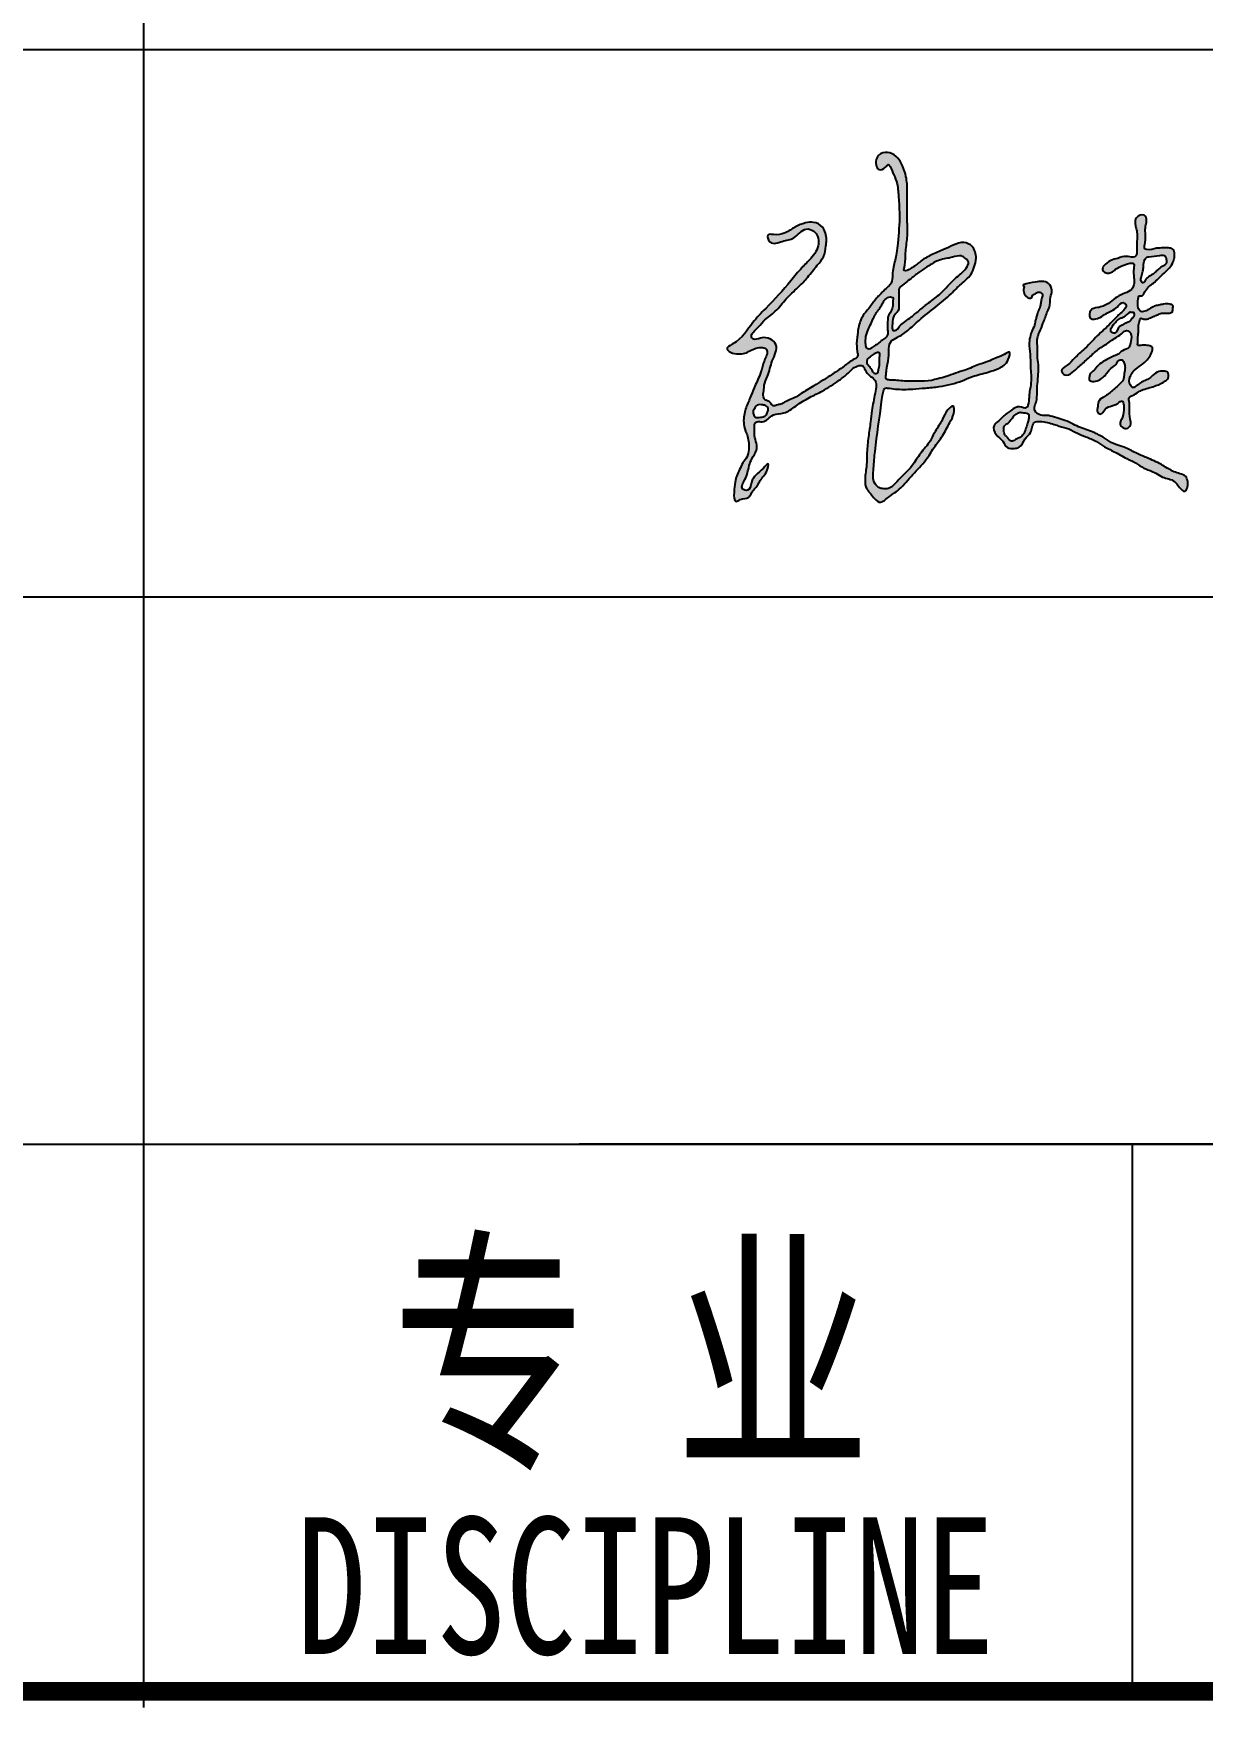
# Model space of a CAD drawing. Extents: x 28773 to 175644, y 7355 to 486294.
# Drawn here: x 150047 to 152183, y 266661 to 269720 of the extents above; entities that cross this region are included whole.
import ezdxf

# ---------------------------------------------------------------- set-up
doc = ezdxf.new("R2010")
doc.units = 0
doc.header["$LTSCALE"] = 1000
doc.header["$MEASUREMENT"] = 0
doc.layers.add('文字和字符', color=7, linetype='Continuous')
doc.styles.add('-宋体', font='', dxfattribs={"width": 0.8})
doc.styles.get('-宋体').set_extended_font_data('SimSun')

msp = doc.modelspace()

# ---------------------------------------------------------------- hatches: boundary and pattern name
at = {"layer": '文字和字符'}
h = msp.add_hatch(color=6, dxfattribs=at)
edge = h.paths.add_edge_path()
edge.add_spline(control_points=[(151399.2, 269352.7), (151399.4, 269352.6), (151424.3, 269353.8), (151437.1, 269367.4), (151455.8, 269374.1), (151473.6, 269376.6), (151492.5, 269366.9), (151497, 269347.1), (151494.5, 269329), (151492.6, 269311.5), (151477, 269294.8), (151462.7, 269275.2), (151443.3, 269254.9), (151421.5, 269235.9), (151404.3, 269211.7), (151382.4, 269197.5), (151370.4, 269182), (151361.5, 269174.3), (151357.7, 269167.1), (151363.2, 269158.5), (151377.5, 269165.8), (151392.9, 269163.9), (151410.3, 269148), (151397.9, 269126.7), (151392.9, 269107.9), (151388, 269093), (151382, 269079.9), (151382, 269067.1), (151379.1, 269057.6), (151384.1, 269049.4), (151391.4, 269048.8), (151394.8, 269043.9), (151398.6, 269038.7), (151405.5, 269041.5), (151412.5, 269042.6), (151420.6, 269047), (151429.8, 269052.2), (151440.9, 269055.7), (151450.4, 269062.9), (151461.1, 269069.3), (151474.1, 269077.1), (151488.2, 269085.5), (151501.3, 269094), (151513.6, 269102.4), (151528.3, 269111.3), (151539.3, 269122.3), (151555, 269128.4), (151552, 269139.1), (151551.1, 269147.8), (151550.9, 269157.9), (151552.8, 269167.6), (151553.3, 269178), (151555.9, 269188.6), (151561, 269204.3), (151574.7, 269218.5), (151586.5, 269236.6), (151599.1, 269248.2), (151607.9, 269257.4), (151617.2, 269265.3), (151615.8, 269279.1), (151619, 269297), (151624.4, 269315.9), (151627.3, 269348.5), (151630.5, 269382.5), (151627.9, 269418.7), (151626.7, 269443), (151620.2, 269459.6), (151615.2, 269469.9), (151610.1, 269484.9), (151602.9, 269473), (151586.8, 269467.3), (151584.2, 269491), (151595.8, 269502.9), (151612.7, 269504), (151627.1, 269493.3), (151635.9, 269477.3), (151642.9, 269456.8), (151643.9, 269436.5), (151643.7, 269417.3), (151643.8, 269398.4), (151643.4, 269374.4), (151645, 269347.1), (151639.4, 269320.1), (151641, 269302.8), (151635.3, 269282.7), (151655.5, 269292.9), (151666.8, 269304), (151687.6, 269316.7), (151708.7, 269324.4), (151727.6, 269333.6), (151745.8, 269340.9), (151765.9, 269331.6), (151771, 269311.3), (151766.7, 269293.8), (151759.2, 269276.2), (151741.5, 269262.5), (151721.4, 269241.7), (151695.2, 269220), (151667.9, 269199), (151646.1, 269178), (151629.2, 269166.2), (151607.3, 269156.5), (151612.2, 269129.1), (151605.4, 269109.3), (151605.4, 269097.1), (151603.2, 269088.1), (151614.7, 269086.3), (151624.9, 269086.7), (151642.3, 269084.1), (151662.9, 269085.5), (151683.8, 269084.5), (151700.5, 269090), (151715.7, 269092.8), (151731.7, 269100.1), (151752.3, 269105.4), (151771.3, 269114.9), (151790, 269119.9), (151805.1, 269128), (151817.1, 269130.4), (151833.6, 269142.5), (151827.4, 269117.3), (151812.3, 269108.4), (151788.4, 269099.9), (151765.4, 269095.2), (151743.8, 269085.3), (151723.6, 269078.8), (151701.2, 269074.3), (151677.5, 269072.6), (151651, 269070.1), (151627.2, 269069.4), (151611.5, 269072), (151601.5, 269073.2), (151598.2, 269060.6), (151594.6, 269024.9), (151586, 268975.8), (151582.3, 268927.1), (151579.6, 268902), (151591.2, 268889.5), (151601.4, 268887.8), (151614.6, 268888.8), (151629.4, 268908.3), (151651.4, 268925.7), (151667, 268954.1), (151684.6, 268971.4), (151693.7, 268992.8), (151706.6, 269010.2), (151711.6, 269026.7), (151730.1, 269046.5), (151729, 269022.2), (151719.9, 269007.4), (151708.9, 268984.8), (151691.8, 268964), (151677.1, 268937.7), (151653.3, 268914.8), (151631.4, 268886.8), (151610, 268874.2), (151594.7, 268860.8), (151583.2, 268869.8), (151577.4, 268879.4), (151567.1, 268889.2), (151565.5, 268908.8), (151570.2, 268930.5), (151569.5, 268956.6), (151572.7, 268982.8), (151576.3, 269008.3), (151579.5, 269034.9), (151583.3, 269057.3), (151587.9, 269075.5), (151585.3, 269087.6), (151574.7, 269094.1), (151567, 269102.6), (151563.6, 269113.9), (151548.3, 269113.7), (151536.8, 269099.3), (151515.1, 269083.4), (151491.9, 269068), (151463.9, 269054.9), (151440.8, 269041.2), (151421.1, 269024.4), (151399.9, 269026.5), (151389.8, 269015.4), (151379.5, 269008.9), (151369.9, 269012.7), (151364, 269006.7), (151365, 268997.4), (151363.2, 268985.3), (151368.7, 268972.1), (151369.4, 268956.4), (151356.2, 268941.4), (151353.4, 268921.2), (151347.5, 268904.7), (151336.6, 268888.5), (151356.2, 268882.4), (151357.7, 268901.2), (151367.4, 268915), (151378, 268922.4), (151392.6, 268940.3), (151387.4, 268918.2), (151380, 268910.5), (151373.8, 268901.5), (151369, 268893.1), (151363, 268886.3), (151358.2, 268879.7), (151353.2, 268869), (151340.8, 268871.6), (151326.8, 268860.4), (151326.9, 268885), (151328.8, 268897.7), (151331.5, 268912.5), (151337.6, 268923.6), (151342.6, 268935.5), (151351.8, 268945.9), (151354.3, 268959.2), (151354.2, 268972.2), (151352.7, 268983.8), (151347.1, 268995.7), (151343.3, 269012.4), (151347.2, 269033.8), (151356.6, 269053.7), (151364.4, 269075.2), (151374.6, 269094.8), (151379.3, 269112.9), (151383.5, 269125.6), (151388, 269133.5), (151387.8, 269143.8), (151373.4, 269149), (151360.1, 269142.4), (151346.8, 269135.1), (151334, 269134.2), (151323.2, 269135.6), (151310.1, 269144.8), (151342.5, 269160.8), (151354.9, 269187.3), (151393.2, 269225.9), (151423.5, 269258.1), (151448.8, 269290.6), (151465.8, 269307), (151480.2, 269324.1), (151484, 269345.3), (151473.1, 269360.6), (151453.1, 269366.6), (151439.4, 269343.2), (151415.3, 269342.2), (151395, 269331.1), (151382.5, 269355), (151399.1, 269352.7), (151399.2, 269352.7)], knot_values=[0, 0, 0, 0, 29.830329, 58.917813, 87.403057, 108.106156, 133.178165, 167.21185, 183.493575, 210.674955, 237.313626, 275.867732, 312.375317, 353.761043, 395.875537, 434.582879, 460.669761, 476.274997, 484.417806, 491.620343, 511.676156, 536.924503, 555.692553, 598.362356, 618.348177, 639.189191, 663.45492, 677.063063, 692.317653, 702.959274, 711.943659, 720.14469, 726.927846, 735.80548, 746.57076, 757.657127, 773.391329, 790.76732, 805.441898, 822.594095, 842.866694, 868.323001, 891.127033, 907.573393, 930.634575, 961.258613, 976.688727, 988.002723, 1001.170801, 1014.557807, 1029.617846, 1042.133039, 1057.768168, 1075.005198, 1109.99381, 1138.042246, 1164.89526, 1180.29965, 1191.874738, 1213.241442, 1232.349281, 1268.725268, 1294.322921, 1368.395782, 1410.724556, 1445.044845, 1469.944393, 1480.867815, 1499.328512, 1508.741629, 1526.286567, 1555.649157, 1570.573337, 1593.98259, 1617.984445, 1641.382666, 1669.439815, 1707.291974, 1725.035697, 1749.43332, 1786.029801, 1824.844218, 1863.911625, 1895.042411, 1908.396405, 1926.997455, 1954.733646, 1988.605585, 2022.407336, 2049.221687, 2076.673409, 2100.00089, 2131.565175, 2154.184674, 2175.023051, 2209.537897, 2244.846276, 2295.987218, 2350.394106, 2388.904508, 2420.906973, 2437.842954, 2481.538585, 2513.67034, 2525.068719, 2534.685067, 2544.923321, 2563.314623, 2581.768155, 2615.884833, 2650.046285, 2667.232328, 2688.872495, 2714.057646, 2739.784309, 2777.467879, 2801.534699, 2820.718126, 2846.219989, 2860.698517, 2879.243585, 2912.659008, 2940.608915, 2982.423161, 3010.685784, 3039.178412, 3070.401495, 3105.567192, 3138.040416, 3181.77967, 3202.070017, 3207.318711, 3220.228211, 3244.089956, 3371.102495, 3414.225609, 3453.462193, 3467.26996, 3480.300078, 3495.079726, 3519.973063, 3575.220664, 3613.131208, 3652.775903, 3675.917744, 3710.071084, 3737.577823, 3760.456026, 3779.026476, 3804.406012, 3842.427404, 3879.53793, 3916.903526, 3966.451123, 4017.131972, 4061.072175, 4074.638395, 4092.565028, 4109.947309, 4123.823044, 4149.665691, 4185.989873, 4217.238435, 4257.446297, 4295.790415, 4324.39685, 4369.00823, 4390.680082, 4401.809145, 4417.703641, 4439.204356, 4450.588858, 4460.404255, 4494.065203, 4522.530802, 4573.458554, 4609.521342, 4650.912748, 4685.917862, 4712.736046, 4730.120946, 4746.286022, 4759.95949, 4766.863435, 4776.672561, 4797.16942, 4817.291784, 4834.860476, 4859.323634, 4896.066848, 4914.918931, 4939.065769, 4952.349318, 4974.17708, 4996.946, 5022.500289, 5038.394722, 5059.260572, 5074.696393, 5090.132213, 5102.860644, 5115.363234, 5127.279907, 5137.839505, 5160.110254, 5171.91017, 5195.838718, 5221.384366, 5238.430758, 5255.298426, 5274.238989, 5291.838335, 5311.960699, 5328.55338, 5346.364767, 5359.960569, 5382.934513, 5416.477261, 5448.016954, 5474.30002, 5511.880375, 5539.40652, 5552.058861, 5566.94274, 5578.03298, 5588.729847, 5622.382906, 5636.081831, 5651.985781, 5673.57334, 5685.092373, 5703.046221, 5778.830378, 5827.289368, 5921.873186, 5965.463367, 5998.231583, 6019.778213, 6058.791881, 6074.951846, 6095.085564, 6133.666904, 6164.015928, 6195.290173, 6213.346315, 6227.672688, 6227.672688, 6227.672688, 6227.672688], degree=3, periodic=0)
edge = h.paths.add_edge_path(flags=16)
edge.add_spline(control_points=[(151607.8, 269237.7), (151607.7, 269237.6), (151599, 269230.3), (151596.5, 269222.1), (151590.3, 269214.3), (151585.6, 269206.7), (151580.2, 269197.8), (151576.5, 269187.5), (151571.1, 269177.4), (151568.5, 269168.3), (151567.3, 269161.2), (151567.4, 269154.9), (151567.9, 269149.5), (151569.4, 269144.6), (151575.7, 269142.5), (151581.7, 269148.8), (151590.5, 269153), (151597.5, 269160.2), (151605.6, 269164.3), (151608.8, 269171.5), (151607.3, 269179.8), (151608.2, 269190.4), (151607.3, 269202.8), (151614.1, 269212.4), (151618.1, 269221.7), (151616.7, 269229.9), (151618.7, 269238), (151612.9, 269239.4), (151607.9, 269237.7), (151607.8, 269237.7)], knot_values=[0, 0, 0, 0, 15.16178, 26.885115, 40.319645, 54.966413, 64.568744, 83.231373, 100.644648, 111.873825, 122.261764, 130.597594, 138.137919, 145.255344, 149.904189, 163.057972, 176.277051, 191.533217, 204.002706, 212.709306, 222.244258, 238.518955, 257.638434, 271.136509, 286.704711, 297.422187, 307.353728, 313.519692, 320.456367, 320.456367, 320.456367, 320.456367], degree=3, periodic=0)
edge = h.paths.add_edge_path(flags=16)
edge.add_spline(control_points=[(151629.9, 269256.5), (151630.2, 269256.7), (151651.6, 269273.4), (151666.1, 269284.5), (151683.8, 269296.4), (151702.6, 269308.1), (151723.4, 269309.5), (151740.8, 269316.3), (151750, 269309.3), (151757.8, 269301.9), (151748.1, 269285.5), (151727.8, 269271.8), (151708.1, 269246.2), (151684.4, 269229.6), (151666.7, 269215.2), (151652.5, 269203.3), (151639.9, 269194), (151629.8, 269186.9), (151625.9, 269178.5), (151614.3, 269175.6), (151617.1, 269191.7), (151616.9, 269203.7), (151629.5, 269213.4), (151627.9, 269226.8), (151628, 269238), (151628.5, 269246.2), (151627.5, 269251.9), (151629.9, 269256.5), (151629.9, 269256.5)], knot_values=[0, 0, 0, 0, 36.430419, 65.187197, 91.419752, 121.899033, 155.898168, 179.129599, 191.187594, 202.563458, 218.937757, 256.902618, 310.337733, 348.658026, 377.380118, 405.122206, 425.745844, 443.117225, 454.890005, 463.601594, 481.231921, 499.962837, 517.902498, 538.606138, 551.160941, 565.957672, 570.889886, 577.866804, 577.866804, 577.866804, 577.866804], degree=3, periodic=0)
edge = h.paths.add_edge_path(flags=16)
edge.add_spline(control_points=[(151569.8, 269121.4), (151569.8, 269121.5), (151575.6, 269131.2), (151582.1, 269133.7), (151587.3, 269137.1), (151595.1, 269137.6), (151592.5, 269128), (151593.6, 269120.4), (151592.6, 269112.5), (151591, 269106.1), (151590.7, 269100.8), (151586.6, 269098.4), (151581.8, 269099.8), (151579, 269105), (151575.8, 269109.5), (151572.8, 269114.4), (151569.2, 269116.5), (151569.8, 269121.4), (151569.8, 269121.4)], knot_values=[0, 0, 0, 0, 13.966431, 26.642221, 32.867363, 40.668687, 50.865474, 62.813241, 75.541774, 82.709236, 91.158043, 95.563358, 100.25464, 110.515602, 118.401257, 123.681007, 133.675528, 136.491121, 136.491121, 136.491121, 136.491121], degree=3, periodic=0)
edge = h.paths.add_edge_path(flags=16)
edge.add_spline(control_points=[(151364.4, 269034.5), (151364.4, 269034.6), (151369.9, 269044.1), (151378.4, 269041.8), (151384.8, 269040.3), (151389.5, 269037.7), (151390.2, 269032.1), (151387.9, 269027.7), (151386.3, 269022.1), (151380.9, 269019.6), (151374, 269018.8), (151364.5, 269017), (151362.5, 269025.7), (151361.4, 269030.2), (151364.3, 269034.5), (151364.4, 269034.5)], knot_values=[0, 0, 0, 0, 11.122688, 25.410392, 33.76565, 39.259742, 46.34399, 54.032835, 60.099225, 69.754386, 75.753906, 90.734986, 100.54138, 106.793197, 112.698594, 112.698594, 112.698594, 112.698594], degree=3, periodic=0)
h = msp.add_hatch(color=6, dxfattribs=at)
edge = h.paths.add_edge_path()
edge.add_spline(control_points=[(152003, 269295.9), (152003.2, 269296.1), (152015.7, 269307.6), (152028.8, 269308.7), (152042.9, 269314.9), (152053.9, 269310.1), (152062.2, 269313.3), (152063.8, 269323.1), (152062.4, 269336.3), (152064.6, 269351.4), (152061.9, 269363.7), (152059.4, 269373), (152060.3, 269385.3), (152077.8, 269393), (152082, 269377.6), (152078.2, 269367.3), (152078.7, 269355.4), (152078.9, 269343.2), (152077.9, 269334.5), (152076.1, 269326.6), (152086.5, 269323.6), (152096.8, 269328.3), (152110.5, 269328.2), (152120.2, 269328.7), (152130.7, 269327.1), (152132, 269317.1), (152131.8, 269308.4), (152127.8, 269298.7), (152120.6, 269288.7), (152111, 269280.4), (152101.9, 269272), (152094.2, 269264), (152085.8, 269259.2), (152081.5, 269252.6), (152076.6, 269247.7), (152074.1, 269239.2), (152066.2, 269242), (152065.4, 269230.3), (152063.1, 269221.7), (152070.4, 269210.1), (152079.7, 269213), (152086.8, 269217.5), (152094.3, 269222.3), (152103.5, 269223.4), (152112.9, 269226.2), (152121.1, 269226.5), (152130.1, 269223.8), (152128.3, 269217.3), (152129.1, 269211.1), (152120.1, 269207.9), (152111.7, 269210.2), (152102.5, 269207.4), (152096.4, 269203.8), (152089.3, 269201.8), (152083, 269198), (152076.3, 269197.6), (152069.5, 269201.2), (152068.3, 269193.9), (152065.7, 269188.9), (152066.2, 269181.5), (152066.2, 269176.2), (152065.7, 269170.7), (152064.6, 269165.8), (152064.9, 269160.8), (152064.7, 269156.8), (152065.1, 269153.8), (152063.2, 269148.7), (152073.2, 269150.9), (152080.3, 269150.5), (152087.1, 269149.7), (152092.3, 269146.3), (152090.5, 269135.1), (152082.7, 269122.7), (152067.8, 269111.8), (152056.2, 269103.8), (152049.4, 269091.7), (152048, 269080), (152056.7, 269071.2), (152062.4, 269076.9), (152068.4, 269080.8), (152075.7, 269085.8), (152085, 269088.3), (152092.6, 269096.2), (152102.1, 269103.3), (152111.8, 269103.4), (152121.1, 269101.9), (152122.1, 269090.4), (152111.8, 269082.7), (152100.4, 269077.4), (152086.6, 269072.8), (152075.6, 269070.2), (152064.9, 269064.9), (152058, 269058.7), (152046.6, 269056.3), (152050.5, 269044.5), (152049.2, 269031.9), (152049.6, 269018.4), (152053.8, 269004.7), (152044.5, 268996.5), (152035.5, 269000.3), (152031.2, 269008), (152037, 269018), (152039.3, 269029.5), (152039.7, 269039.9), (152037.1, 269052.1), (152026, 269041.3), (152015, 269039.8), (152003.4, 269034.3), (151999, 269022.3), (151988.5, 269028.6), (151992.1, 269038.8), (151992.4, 269051.4), (152005, 269056.8), (152014.4, 269063.9), (152022.8, 269071.5), (152030.8, 269078.8), (152038.4, 269085.4), (152039.3, 269095), (152041.3, 269103.7), (152041.7, 269113.3), (152039.4, 269120), (152035.5, 269125), (152028.6, 269123.4), (152026.1, 269115.4), (152017.8, 269110.3), (152011, 269103.4), (152005.6, 269095.7), (151998.2, 269089), (151989, 269084), (151974.8, 269083.4), (151976.1, 269098.4), (151985.6, 269104.5), (151992.6, 269115.5), (152005.3, 269122.8), (152017.1, 269129.7), (152029.2, 269133.3), (152036.9, 269142.2), (152049.5, 269144), (152051.9, 269157), (152054, 269166.1), (152050.7, 269175.9), (152041.3, 269178.7), (152033.8, 269169.2), (152019.4, 269162.2), (152008.4, 269152.8), (151993.9, 269144.5), (151984.1, 269135.9), (151970.1, 269122.6), (151957.3, 269111.8), (151945.8, 269100.5), (151932.5, 269092.3), (151921.3, 269106.6), (151939, 269114.4), (151950.1, 269128.9), (151971.7, 269146.5), (151990.4, 269168.6), (152010.7, 269185.6), (152024.8, 269201.9), (152036.2, 269211.2), (152046.1, 269222.6), (152036.1, 269232.2), (152024.9, 269215.3), (152009.1, 269210.8), (151995.8, 269200.1), (151974.4, 269194.3), (151976.6, 269217.6), (151994.6, 269219.1), (152009.8, 269225), (152023.4, 269237.1), (152037, 269244.4), (152051.2, 269248.6), (152059.2, 269260.8), (152057.5, 269275.7), (152056.3, 269287), (152059.4, 269301), (152046.4, 269300.5), (152037.2, 269295.9), (152025.8, 269291.1), (152017.7, 269283.2), (152007.3, 269281.3), (151997.8, 269287.3), (152003, 269295.9), (152003, 269295.9)], knot_values=[0, 0, 0, 0, 21.814226, 40.014518, 62.705103, 80.181203, 87.059593, 95.960741, 117.525979, 144.48919, 157.446323, 169.514731, 184.787555, 205.834293, 221.965238, 235.360358, 252.742704, 270.71375, 285.202589, 292.391017, 298.294038, 323.168932, 339.890762, 353.677583, 365.620364, 378.129251, 389.526685, 402.989381, 420.611403, 440.531037, 455.37129, 472.336878, 486.5792, 494.822314, 504.352288, 516.704907, 522.699181, 530.27695, 553.639261, 565.149337, 577.864888, 587.528817, 601.603428, 613.797645, 625.753182, 641.937729, 649.9788, 657.766267, 665.645468, 673.686615, 691.069983, 702.267642, 712.223711, 720.551303, 732.907569, 741.299569, 750.370401, 754.159277, 767.819998, 775.008381, 783.993926, 790.014194, 797.893351, 805.081778, 810.473088, 814.666318, 817.720913, 829.769177, 838.760629, 852.283854, 856.964277, 862.355586, 894.641394, 917.573479, 938.655869, 952.338385, 974.413595, 984.091028, 992.098792, 1002.565424, 1015.429981, 1028.359865, 1041.617731, 1060.692449, 1075.149999, 1081.330321, 1097.650211, 1107.252151, 1133.82575, 1149.932866, 1167.658992, 1180.945792, 1198.851742, 1207.212315, 1222.48382, 1236.906949, 1263.262694, 1278.557776, 1291.815576, 1304.435541, 1313.922398, 1324.654884, 1349.142625, 1361.020488, 1372.838601, 1385.371679, 1406.33795, 1423.525104, 1437.340436, 1446.079862, 1461.351368, 1476.168885, 1496.200813, 1510.803882, 1526.560496, 1542.662576, 1557.114579, 1565.766985, 1581.249459, 1594.824166, 1604.755407, 1610.756543, 1619.414177, 1627.419657, 1643.634371, 1658.03725, 1667.713087, 1682.728431, 1698.677316, 1713.209272, 1728.480822, 1743.495369, 1760.340716, 1781.062409, 1803.083586, 1817.90876, 1831.829559, 1851.204785, 1861.937228, 1882.369986, 1890.726834, 1902.273459, 1915.005119, 1936.427946, 1969.389218, 1974.338724, 2005.754245, 2023.168452, 2055.026844, 2074.268902, 2093.867831, 2107.78631, 2127.599717, 2153.412209, 2189.440129, 2240.453356, 2274.08225, 2299.89394, 2328.106323, 2341.387876, 2350.989816, 2370.530551, 2403.28468, 2421.19063, 2445.869309, 2466.302067, 2483.491087, 2513.600141, 2534.81948, 2557.988589, 2577.732832, 2594.915337, 2613.696208, 2636.660478, 2648.798069, 2658.352665, 2679.53953, 2695.582632, 2708.030864, 2726.091721, 2735.787779, 2747.159611, 2747.159611, 2747.159611, 2747.159611], degree=3, periodic=0)
edge = h.paths.add_edge_path(flags=16)
edge.add_spline(control_points=[(152049.8, 269211), (152049.7, 269211), (152043.8, 269205.3), (152039.7, 269201.7), (152031.8, 269200.2), (152026.5, 269195.3), (152022, 269190.1), (152018.3, 269185.8), (152016, 269181.1), (152014.7, 269175.6), (152018.8, 269172.4), (152023.6, 269171.9), (152027.4, 269176.9), (152028.8, 269182.8), (152033.7, 269186.3), (152038.6, 269188), (152043, 269191.2), (152049.6, 269193.3), (152053.6, 269198.7), (152057.8, 269202.9), (152058.5, 269207), (152057.2, 269211.9), (152053.6, 269211.2), (152049.8, 269211), (152049.8, 269211)], knot_values=[0, 0, 0, 0, 8.439041, 20.62857, 28.097042, 39.877603, 49.765051, 57.178901, 62.854461, 72.258155, 76.58164, 82.950578, 90.312624, 100.188639, 107.6845, 114.090351, 121.535477, 130.11106, 142.317774, 148.462757, 154.387511, 159.526625, 165.895648, 169.459976, 169.459976, 169.459976, 169.459976], degree=3, periodic=0)
edge = h.paths.add_edge_path(flags=16)
edge.add_spline(control_points=[(152079.8, 269310), (152079.8, 269310), (152075.7, 269304), (152075.6, 269298.5), (152075.1, 269291.3), (152073.3, 269283), (152071.6, 269275), (152069.4, 269267.8), (152075.6, 269262), (152079.1, 269271.7), (152085.9, 269277), (152094.6, 269281.3), (152101.4, 269289), (152108.9, 269294.5), (152119.1, 269299.9), (152116.5, 269308), (152114.9, 269315.9), (152100.1, 269314.5), (152089.8, 269311.9), (152081.9, 269312.2), (152079.8, 269310), (152079.8, 269310)], knot_values=[0, 0, 0, 0, 9.334311, 17.140719, 26.361451, 38.018579, 52.789195, 61.01517, 67.124154, 79.068588, 89.242621, 105.885881, 117.802758, 131.460083, 146.451071, 157.202444, 163.309657, 177.435607, 205.630785, 210.588468, 213.165382, 213.165382, 213.165382, 213.165382], degree=3, periodic=0)
h = msp.add_hatch(color=6, dxfattribs=at)
edge = h.paths.add_edge_path()
edge.add_spline(control_points=[(151855.3, 269261.2), (151855.5, 269261.3), (151880.5, 269267.2), (151900.2, 269269), (151909.9, 269251.1), (151903.7, 269236.6), (151905.2, 269222), (151898.5, 269209.9), (151895.3, 269199.6), (151890.5, 269188.1), (151887, 269177.8), (151882.1, 269167.3), (151880, 269158), (151882.3, 269145.3), (151880.7, 269131.2), (151884.7, 269108.9), (151881.8, 269086.7), (151880.4, 269064.1), (151881.2, 269049.2), (151875.3, 269038.7), (151876.4, 269028.1), (151888, 269021.4), (151902.4, 269023), (151916.6, 269017.1), (151932.1, 269013.8), (151946.2, 269006.5), (151963.9, 268997.7), (151980.8, 268993.5), (151996.7, 268985.4), (152009, 268977.5), (152023.4, 268968.4), (152042.5, 268964.4), (152060.2, 268953.7), (152083.4, 268944.2), (152103.1, 268935.9), (152121.2, 268924.1), (152134.8, 268916.9), (152154.5, 268913.5), (152158.1, 268896.8), (152150.8, 268878.1), (152138.6, 268893.3), (152131.8, 268902.7), (152121.2, 268906.7), (152109, 268909.1), (152098.6, 268916.6), (152085.7, 268922.2), (152070.9, 268927.4), (152059.2, 268937.3), (152042.2, 268943.9), (152025.9, 268955.1), (152005, 268963.1), (151988.8, 268976.3), (151971.3, 268982.6), (151954, 268989.4), (151938.9, 268998.6), (151924, 269001.9), (151911, 269005.9), (151899.3, 269010.3), (151887.6, 269011.1), (151874.5, 269011.4), (151871.9, 269000.4), (151869.1, 268989.2), (151857.3, 268979.6), (151852.1, 268964), (151838.3, 268961.4), (151824.6, 268961.2), (151818.7, 268977.4), (151804.8, 268985.2), (151798.2, 269004), (151813.7, 269014.1), (151822.7, 269024.6), (151835.7, 269032.7), (151846.7, 269041.8), (151861.1, 269032.8), (151865.5, 269044.6), (151866.2, 269054), (151867.1, 269067.8), (151871.2, 269086.1), (151868.2, 269109.1), (151868.8, 269133.4), (151865.3, 269152.7), (151868, 269167.5), (151872.2, 269178.8), (151876.9, 269187), (151877.1, 269195.5), (151879.8, 269201.4), (151881, 269209.2), (151884.4, 269215.8), (151887.2, 269222.7), (151887.4, 269229.6), (151889.4, 269236.4), (151892.1, 269244.9), (151883.1, 269249.2), (151878, 269244.3), (151871.6, 269242.8), (151871.4, 269234.3), (151859.8, 269238.4), (151856.3, 269246.2), (151856.1, 269253.2), (151857.2, 269257.8), (151855.3, 269261.2), (151855.3, 269261.2)], knot_values=[0, 0, 0, 0, 31.567408, 64.804615, 84.514899, 102.449572, 127.665217, 143.393176, 158.761139, 172.306084, 195.386314, 203.777391, 220.63047, 233.896682, 257.032253, 279.176201, 327.700844, 348.661996, 374.096735, 388.033075, 396.915328, 415.877792, 435.250381, 456.66983, 478.431065, 501.305126, 522.015154, 560.722472, 573.046245, 596.2976, 621.456877, 643.421109, 676.452722, 706.559804, 747.979879, 764.804525, 796.369237, 812.756663, 842.42195, 854.740888, 879.873646, 891.588111, 907.370515, 923.988969, 943.623296, 959.405623, 982.733778, 1008.381509, 1021.700495, 1058.208083, 1090.24983, 1114.093944, 1144.201026, 1166.925646, 1191.573171, 1217.002209, 1229.971469, 1248.063792, 1268.029249, 1281.440462, 1294.753802, 1308.690116, 1329.858381, 1355.865323, 1368.43417, 1386.209945, 1406.30905, 1430.06276, 1453.845898, 1470.989804, 1499.087867, 1512.54167, 1535.266273, 1553.042048, 1560.571233, 1580.172383, 1594.917168, 1617.197884, 1657.975453, 1689.943564, 1718.67234, 1738.776712, 1751.36341, 1769.195262, 1777.025624, 1785.794542, 1795.901638, 1809.568461, 1816.675984, 1826.397683, 1837.686133, 1847.881877, 1857.816128, 1868.115168, 1875.917125, 1881.585263, 1896.597226, 1905.82176, 1918.671785, 1923.218896, 1927.782629, 1927.782629, 1927.782629, 1927.782629], degree=3, periodic=0)
edge = h.paths.add_edge_path(flags=17)
edge.add_spline(control_points=[(151825.5, 269006.8), (151825.5, 269006.7), (151819.8, 269003.1), (151819.7, 268997.1), (151820.1, 268991.4), (151822.4, 268985.1), (151827.6, 268981.8), (151829.9, 268976.7), (151834.1, 268975.3), (151837.9, 268975.2), (151840.8, 268977.7), (151844, 268980.2), (151847.7, 268981.2), (151851.7, 268982.7), (151854.3, 268986.3), (151857.6, 268990.6), (151860.3, 268997.5), (151862.2, 269005.4), (151865.7, 269013.4), (151865.4, 269019.3), (151866.1, 269026.8), (151856.1, 269026.5), (151848.4, 269029), (151842.7, 269024.8), (151838.7, 269021.7), (151836.1, 269018.2), (151834, 269014.8), (151831.1, 269012.6), (151829.9, 269009.1), (151825.6, 269006.8), (151825.5, 269006.8)], knot_values=[0, 0, 0, 0, 9.663903, 14.696519, 25.589324, 33.287033, 41.448102, 50.312117, 54.669885, 59.317586, 65.471876, 69.610934, 76.339168, 81.250991, 86.994431, 94.228062, 103.814692, 117.550507, 128.275999, 139.362893, 142.658643, 157.109971, 167.517587, 177.222957, 183.783609, 188.977779, 195.04957, 200.641099, 203.083872, 211.139425, 211.139425, 211.139425, 211.139425], degree=3, periodic=0)

# ---------------------------------------------------------------- linework, layer by layer
for p, q in [((150248.5, 275690.9), (150248.5, 266661.4)), ((145644.1, 269690.9), (153644.1, 269690.9)), ((145644.1, 268690.9), (153644.1, 268690.9)), ((145644.1, 267690.9), (153644.1, 267690.9)), ((153644.1, 267690.9), (151044.1, 267690.9)), ((152054.8, 267690.9), (152054.8, 266690.9))]:
    msp.add_line(p, q)
at = {"const_width": 34}
msp.add_lwpolyline([(145644.1, 266690.9), (153644.1, 266690.9)], dxfattribs=at)
at = {"layer": '文字和字符', "color": 6}
for points, start_tangent, end_tangent in [([(151399.2, 269352.7), (151420.5, 269355.9), (151438.5, 269366.5), (151457.7, 269373.9), (151472.6, 269375), (151488.5, 269366.5), (151495.9, 269343.1), (151494.9, 269331.4), (151490.6, 269312.3), (151479.3, 269296.8), (151461.9, 269275.1), (151443.9, 269256), (151422.5, 269235.2), (151402.4, 269212.5), (151381.1, 269194.4), (151368.4, 269180.6), (151360.7, 269172.3), (151358.8, 269166.8), (151361.4, 269162.3), (151375.8, 269163.6), (151393.9, 269161.5), (151403.5, 269151.9), (151397.1, 269121.8), (151392.8, 269108.1), (151388, 269093.8), (151382.5, 269077.3), (151381.5, 269067.5), (151380.7, 269056.5), (151385, 269050.2), (151391.1, 269047.9), (151395.1, 269043.6), (151398.5, 269040.1), (151404.9, 269041), (151412.4, 269043), (151419.6, 269046.5), (151429.7, 269051.6), (151441.2, 269056.5), (151450, 269062.3), (151460.5, 269068.9), (151473, 269076.4), (151488.7, 269085.9), (151502.5, 269094.9), (151512.4, 269101.5), (151526.2, 269110.7), (151544.1, 269123.6), (151553, 269130.3), (151552.4, 269138.4), (151551.3, 269147.8), (151551.3, 269157.5), (151552.6, 269168.2), (151553.5, 269177.2), (151556, 269188.2), (151560.2, 269199.9), (151575.2, 269220.2), (151587.4, 269236.3), (151600.9, 269250.2), (151608.8, 269257.9), (151614.4, 269264.1), (151616.5, 269279.3), (151618.4, 269293), (151624.1, 269318.6), (151626.3, 269336.9), (151629.3, 269390.2), (151627.9, 269420.6), (151625, 269445.2), (151619, 269462.1), (151615.8, 269469.3), (151608.6, 269480.5), (151603.8, 269475.7), (151591.8, 269471.7), (151587.8, 269492.5), (151595, 269500.5), (151611.8, 269502.1), (151626.1, 269492.5), (151634.9, 269478.1), (151641.3, 269458.9), (151643.7, 269431.7), (151643.7, 269418.9), (151643.7, 269401.4), (151643.7, 269375), (151643.7, 269347), (151640.5, 269319), (151638.9, 269296.7), (151638.1, 269287.1), (151650.9, 269291.1), (151666.9, 269303.1), (151687.7, 269315.8), (151710.1, 269325.4), (151727.7, 269333.4), (151746.9, 269338.2), (151762.1, 269331), (151769.3, 269309.5), (151766.1, 269293.5), (151759.7, 269279.9), (151742.1, 269262.3), (151723.7, 269244.7), (151695.7, 269220.7), (151665.3, 269196), (151644.5, 269177.6), (151625.3, 269164.8), (151615, 269158.4), (151609.5, 269127.4), (151605.6, 269104.6), (151605, 269096.4), (151605, 269089.4), (151611.9, 269086.9), (151625.2, 269086.3), (151638.4, 269085), (151663, 269085), (151687.6, 269086.3), (151699.6, 269089.4), (151714.7, 269093.2), (151731.7, 269099.5), (151749.4, 269105.2), (151774.6, 269115.3), (151791, 269120.9), (151803.6, 269126.6), (151820.6, 269133.5), (151830.1, 269138), (151828.2, 269124.7), (151810.5, 269108.3), (151791.6, 269101.4), (151762.6, 269093.2), (151743.7, 269085.7), (151724.1, 269079.4), (151702.1, 269075), (151676.9, 269072.4), (151653.5, 269070.5), (151622, 269070.5), (151607.5, 269072.4), (151603.7, 269072.4), (151599.3, 269064.2), (151596.8, 269047.2), (151584.8, 268956.5), (151582, 268925.5), (151584.8, 268897.4), (151591.8, 268890.4), (151601, 268888.3), (151611.5, 268889.7), (151624.9, 268901.6), (151652.4, 268930.5), (151667.9, 268953), (151685.4, 268975.5), (151693.2, 268990.3), (151705.9, 269011.4), (151715, 269028.9), (151727.7, 269039.5), (151728.4, 269026.1), (151721.3, 269009.2), (151708, 268985.3), (151692.5, 268963.5), (151677.7, 268941), (151654, 268914.3), (151629.1, 268887.6), (151603.8, 268868.6), (151595.4, 268863.6), (151584.1, 268870), (151576.4, 268879.8), (151570, 268887.6), (151566.5, 268905.8), (151569.3, 268931.9), (151570, 268954.4), (151572.8, 268983.2), (151576.5, 269010.6), (151579.2, 269031.1), (151584.8, 269062.7), (151586.9, 269078.2), (151584.8, 269085.9), (151576.4, 269093.7), (151566.5, 269105.6), (151562.3, 269112.6), (151555.2, 269113.3), (151535.4, 269099.4), (151519.3, 269086.6), (151488.4, 269066.9), (151465.2, 269055.1), (151439.8, 269039.5), (151418, 269026.8), (151399, 269023.3), (151389.1, 269015.6), (151378.6, 269010.7), (151368.7, 269010.7), (151365.2, 269007.1), (151364.5, 269000.1), (151364.5, 268985.3), (151368, 268971.3), (151368, 268958.6), (151359.6, 268943.1), (151351.8, 268917.8), (151346.9, 268905.1), (151342.7, 268888.3), (151351.8, 268885.5), (151358.9, 268899.5), (151367.3, 268913.6), (151380.7, 268926.2), (151389.1, 268934), (151386.3, 268919.2), (151380, 268910.1), (151373.6, 268900.9), (151368.7, 268893.2), (151363.1, 268886.2), (151358.2, 268879.1), (151353.9, 268872.8), (151338.5, 268868.6), (151330.7, 268865.1), (151327.2, 268881.9), (151329.3, 268900.2), (151332.1, 268912.2), (151337.2, 268923.2), (151343.4, 268935.4), (151350.4, 268945.9), (151353.9, 268960), (151353.9, 268972), (151351.8, 268984.6), (151348.3, 268993.8), (151344.8, 269010), (151348.3, 269033.9), (151356.8, 269055), (151363.8, 269072.6), (151374.6, 269097.4), (151380.5, 269116.3), (151383.6, 269124.9), (151387.4, 269134.9), (151386.3, 269142.9), (151379.4, 269146.3), (151356, 269140.1), (151347, 269136), (151335.7, 269134.6), (151320.5, 269138), (151314.3, 269143.6), (151323.9, 269152.2), (151361.4, 269191.9), (151385, 269217.7), (151430.9, 269268.1), (151451.1, 269292.1), (151467.4, 269309.2), (151476.7, 269321.6), (151479.8, 269349.6), (151472.8, 269358.9), (151458.8, 269362.8), (151436.3, 269346.5), (151415.3, 269340.3), (151392.8, 269339.5), (151388.9, 269351.9), (151399.2, 269352.7)], (0.984905, -0.173097), (0.984905, -0.173097)), ([(152003, 269295.9), (152015.6, 269305.4), (152028.1, 269309.3), (152044.1, 269312.8), (152056.6, 269311.5), (152061.1, 269313.6), (152063.1, 269319.7), (152063.1, 269335.2), (152063.5, 269354.7), (152061.8, 269363.8), (152060.1, 269372.4), (152062.2, 269383.2), (152076.5, 269388.3), (152080.8, 269377.5), (152079.1, 269368), (152078.6, 269355.5), (152078.6, 269342.6), (152077.3, 269332.2), (152077.3, 269327), (152081.2, 269325.3), (152099, 269327.6), (152111, 269328.3), (152121, 269328.3), (152129.2, 269325.7), (152131.8, 269317.1), (152131.3, 269308.9), (152127.9, 269299.8), (152120.5, 269289.5), (152110.2, 269279.5), (152102.4, 269272.2), (152093.3, 269264), (152085.2, 269257.7), (152081.5, 269253), (152077.3, 269247.6), (152071.7, 269240.7), (152067.4, 269240.7), (152065.7, 269235.5), (152065.7, 269218.7), (152070.9, 269212.2), (152079.9, 269213.5), (152086, 269216.9), (152094.9, 269221.7), (152103.5, 269223.7), (152111.9, 269225.6), (152123.6, 269225.6), (152128.8, 269223), (152128.8, 269217.4), (152127.9, 269211.8), (152122.7, 269209.2), (152110.2, 269209.2), (152102.4, 269207), (152095.9, 269203.9), (152090.3, 269201.8), (152082.1, 269198.4), (152076.1, 269198.4), (152069.6, 269199.2), (152068.7, 269196.7), (152066.1, 269187.2), (152066.1, 269182), (152066.1, 269175.5), (152065.7, 269171.2), (152064.8, 269165.6), (152064.8, 269160.4), (152064.8, 269156.5), (152064.8, 269153.5), (152064.4, 269151.3), (152073, 269150.5), (152079.5, 269150.5), (152089, 269148.3), (152091.6, 269146.2), (152091.6, 269142.3), (152080.2, 269122), (152067.4, 269111.6), (152055.7, 269101.8), (152050.9, 269093.2), (152051.5, 269077.3), (152057, 269073.1), (152061.9, 269076.1), (152068, 269080.5), (152075.9, 269085.3), (152084.5, 269089), (152091.8, 269095.1), (152103.5, 269102.4), (152113.9, 269103), (152118.2, 269101.8), (152120, 269090.2), (152115.1, 269085.3), (152098, 269076.7), (152087, 269073.1), (152074.7, 269069.4), (152066.1, 269065.1), (152055.1, 269058.4), (152049.6, 269055.9), (152049.6, 269044.9), (152049.6, 269034.5), (152050.9, 269015.6), (152051.5, 269004.6), (152044.1, 268998.5), (152035.6, 269001.5), (152032.5, 269007.6), (152034.9, 269015), (152039.2, 269032.1), (152039.2, 269040.7), (152036.2, 269048.6), (152028.2, 269044.3), (152014.1, 269038.8), (152003.7, 269032.1), (151997, 269024.8), (151991.5, 269027.8), (151991.5, 269038.8), (151994, 269049.2), (152005.6, 269057.8), (152014.1, 269063.9), (152022.7, 269071.4), (152031.3, 269079.2), (152038, 269087.1), (152039.2, 269093.2), (152041.1, 269104.2), (152041.1, 269114), (152038.6, 269120.8), (152035.6, 269123.8), (152029.4, 269122.6), (152026.4, 269117.7), (152017.8, 269109.7), (152010.5, 269102.4), (152006.2, 269096.9), (151998.2, 269089.6), (151987.8, 269084.7), (151977.4, 269085.9), (151977.4, 269096.9), (151984.8, 269104.9), (151992.7, 269114), (152005, 269122.6), (152019, 269129.9), (152028.8, 269134.2), (152036.8, 269140.3), (152049, 269147), (152051.5, 269154.4), (152052.7, 269169.1), (152050.2, 269174.6), (152042.3, 269177), (152034.9, 269171.5), (152022.1, 269162.9), (152002.5, 269149.5), (151999.5, 269147.7), (151981.7, 269133.6), (151972.5, 269125), (151955.4, 269109.7), (151945, 269100.6), (151931.6, 269096.3), (151925.4, 269104.2), (151935.8, 269114), (151949.3, 269126.9), (151968.3, 269144.6), (151994, 269170.9), (152011.7, 269187.4), (152024.5, 269200.8), (152039.2, 269214.9), (152043.5, 269223.5), (152038.6, 269228.4), (152027, 269220.4), (152006.8, 269208.2), (151995.8, 269201.5), (151978, 269200.2), (151979.3, 269214.9), (151990.9, 269219.2), (152011.1, 269227.1), (152023.3, 269236.3), (152038, 269244.3), (152050.9, 269250.4), (152057.6, 269260.8), (152057.7, 269274.3), (152057.4, 269290.8), (152057.1, 269299.6), (152050.2, 269300.3), (152035.8, 269295.4), (152025.5, 269290.1), (152018.3, 269284.8), (152005.4, 269283.2), (152000.4, 269288.2), (152003, 269295.9)], (0.662995, 0.748624), (0.662995, 0.748624)), ([(151629.9, 269256.5), (151650.7, 269272.6), (151667.2, 269285.1), (151682.9, 269295.7), (151702.3, 269306), (151726.2, 269311.3), (151742.8, 269313.6), (151750.2, 269309), (151755.2, 269302.6), (151751.1, 269291.5), (151731.3, 269272.6), (151704.4, 269245.1), (151682.7, 269227.9), (151666.6, 269215), (151651, 269202.4), (151639.1, 269193.5), (151629.7, 269185.3), (151624.2, 269178.8), (151618.1, 269177.5), (151616.4, 269190.1), (151619, 269203.4), (151626.8, 269213.7), (151628.1, 269228.6), (151628.1, 269237.6), (151628.1, 269248.3), (151628.1, 269251.9), (151629.9, 269256.5)], (0.790786, 0.612093), (0.790786, 0.612093)), ([(152079.8, 269310), (152076.5, 269304.1), (152075.5, 269298.6), (152075, 269292), (152073.5, 269283.7), (152071, 269273.4), (152070.7, 269267.4), (152074, 269264.5), (152079.6, 269271), (152085, 269276), (152095, 269282.5), (152101.2, 269288.5), (152109.1, 269294.3), (152117.2, 269301.5), (152116.4, 269309.2), (152114.9, 269313.3), (152104.8, 269314.8), (152084.7, 269312.1), (152081.2, 269311.2), (152079.8, 269310)], (-0.774883, -0.632104), (-0.774883, -0.632104)), ([(151855.3, 269261.2), (151877.5, 269266), (151901.4, 269263.6), (151907.7, 269250.9), (151905.3, 269238.2), (151903.2, 269220.1), (151898.8, 269209.7), (151895, 269199.3), (151891.5, 269190.2), (151885.5, 269174.7), (151883.1, 269169.1), (151880.7, 269157.2), (151881.5, 269147.7), (151881.5, 269131), (151883.1, 269115.1), (151881.5, 269080.2), (151880.7, 269065.1), (151879.1, 269046.8), (151875.9, 269037.3), (151876.7, 269031), (151887.9, 269023), (151901.8, 269021.9), (151916.6, 269017.6), (151931.7, 269013.2), (151946.6, 269006.3), (151960.2, 269000), (151986.4, 268990.5), (151994.3, 268986.5), (152008.6, 268977.8), (152024.5, 268969), (152039.6, 268964.3), (152061, 268953.9), (152080.9, 268945.2), (152107.9, 268932.5), (152118.2, 268926.2), (152138.9, 268916.6), (152150, 268912.7), (152155.6, 268892), (152151.6, 268884.1), (152137.3, 268895.2), (152131.8, 268901.5), (152121.4, 268906.3), (152110, 268909.7), (152097.6, 268916.6), (152087.3, 268921.4), (152071.9, 268928.1), (152056.3, 268938.1), (152047.5, 268942), (152024.5, 268954.7), (152003.8, 268965.1), (151989.5, 268974.6), (151969.7, 268983.3), (151954.6, 268989.7), (151938.7, 268997.6), (151921.1, 269002.9), (151912.2, 269005.6), (151899.8, 269009.5), (151885.5, 269011.1), (151875.9, 269009.5), (151872, 269000.8), (151868.8, 268991.3), (151859.3, 268979.3), (151848.1, 268964.3), (151839.4, 268961.9), (151826.7, 268963.5), (151818, 268975.1), (151806, 268987.3), (151802.1, 269004), (151810.8, 269012.7), (151825.9, 269026.2), (151833.8, 269031.7), (151848.9, 269038.1), (151861.6, 269036.5), (151864.1, 269041.3), (151866.2, 269055.3), (151867.2, 269065.9), (151869.6, 269081.8), (151868.8, 269111.1), (151868, 269134.2), (151866.4, 269154.8), (151868.8, 269169.1), (151871.9, 269177.6), (151876.7, 269189.6), (151877.4, 269195.1), (151879.4, 269201.2), (151881.2, 269208.2), (151885, 269217.3), (151886.7, 269222.1), (151887.7, 269229.1), (151889.6, 269237), (151890.2, 269244.3), (151883.8, 269247.6), (151877, 269244.5), (151872.2, 269241.6), (151870.9, 269237.7), (151860.3, 269239.9), (151857, 269245.6), (151856.6, 269254.9), (151856.6, 269258.2), (151855.3, 269261.2)], (0.945021, 0.327011), (0.945021, 0.327011)), ([(151607.8, 269237.7), (151600.1, 269229.9), (151596.1, 269222.5), (151590.7, 269214.5), (151584.9, 269205.6), (151581.5, 269199.6), (151576.1, 269187.3), (151570.9, 269175.9), (151568.6, 269168.1), (151567.5, 269160.7), (151567.5, 269154.7), (151568.1, 269149.3), (151570.3, 269144.7), (151573.5, 269143.6), (151581.8, 269148.1), (151589.8, 269153.3), (151598.4, 269160.1), (151605.5, 269165.6), (151608.1, 269171.3), (151607.8, 269178.2), (151607.8, 269189.9), (151609, 269203.6), (151613.6, 269212.2), (151617.3, 269222.8), (151617.3, 269230.5), (151617, 269237.7), (151612.7, 269238.8), (151607.8, 269237.7)], (-0.840213, -0.542256), (-0.840213, -0.542256)), ([(152049.8, 269211), (152045.4, 269206.8), (152038.2, 269201.7), (152033.1, 269200), (152026.3, 269194.9), (152021.6, 269189.6), (152018.3, 269185.4), (152016.4, 269181.8), (152016.1, 269175), (152018.5, 269173), (152023, 269172.6), (152026.7, 269176.5), (152029.8, 269182.9), (152034, 269186.2), (152038.2, 269188.1), (152042.9, 269190.8), (152048.5, 269193.5), (152054.7, 269199.7), (152057.4, 269203.2), (152058.2, 269207.4), (152056.9, 269210.8), (152052.3, 269211.2), (152049.8, 269211)], (-0.672398, -0.74019), (-0.672398, -0.74019)), ([(151569.8, 269121.4), (151575.8, 269129.5), (151583.4, 269134.6), (151587.4, 269136.6), (151593, 269136.4), (151593.2, 269129), (151593.2, 269120.4), (151592.2, 269111.3), (151591.2, 269106.2), (151589.4, 269100.4), (151586.6, 269098.9), (151583.4, 269099.7), (151578.6, 269105.3), (151575.5, 269110.1), (151573.3, 269113.2), (151569.7, 269119.4), (151569.8, 269121.4)], (-0.111358, 0.99378), (-0.111358, 0.99378)), ([(151364.4, 269034.5), (151369.4, 269040.8), (151379.6, 269041.5), (151385.4, 269039.8), (151388.6, 269037.5), (151389.6, 269032.5), (151387.9, 269027.2), (151386.1, 269023.2), (151380.1, 269019.7), (151375.9, 269019), (151365.1, 269019.7), (151362.3, 269026.2), (151362.3, 269030.7), (151364.4, 269034.5)], (0.091716, 0.995785), (0.091716, 0.995785)), ([(151825.5, 269006.8), (151820.4, 269002), (151819.8, 268998.5), (151820.6, 268990.7), (151822.8, 268985.6), (151827.1, 268981.5), (151831.1, 268976.6), (151834.1, 268975.5), (151837.4, 268975.6), (151841.2, 268978), (151843.6, 268979.7), (151848.1, 268981.4), (151851.3, 268982.9), (151854.1, 268986), (151857.1, 268990.2), (151859.8, 268996.6), (151862.7, 269006), (151865.1, 269013.4), (151865.6, 269021.4), (151865.6, 269023.8), (151855.8, 269027.1), (151848.3, 269027.8), (151842.2, 269024.4), (151838.6, 269021.4), (151836.3, 269018.4), (151833.7, 269014.9), (151831, 269011.9), (151830.1, 269010.3), (151825.5, 269006.8)], (-0.840414, -0.541945), (-0.840414, -0.541945))]:
    msp.add_spline(points, degree=3, dxfattribs=dict(at, start_tangent=start_tangent, end_tangent=end_tangent))

# ---------------------------------------------------------------- texts
at = {"style": '-宋体', "width": 0.75}
for s, height, p in [('专', 350, (150701.5, 267133.1)), ('业', 350, (151219.1, 267132.1)), ('DISCIPLINE', 250, (150527.4, 266759.2))]:
    msp.add_text(s, height=height, dxfattribs=at).set_placement(p)

doc.saveas('drawing.dxf')
